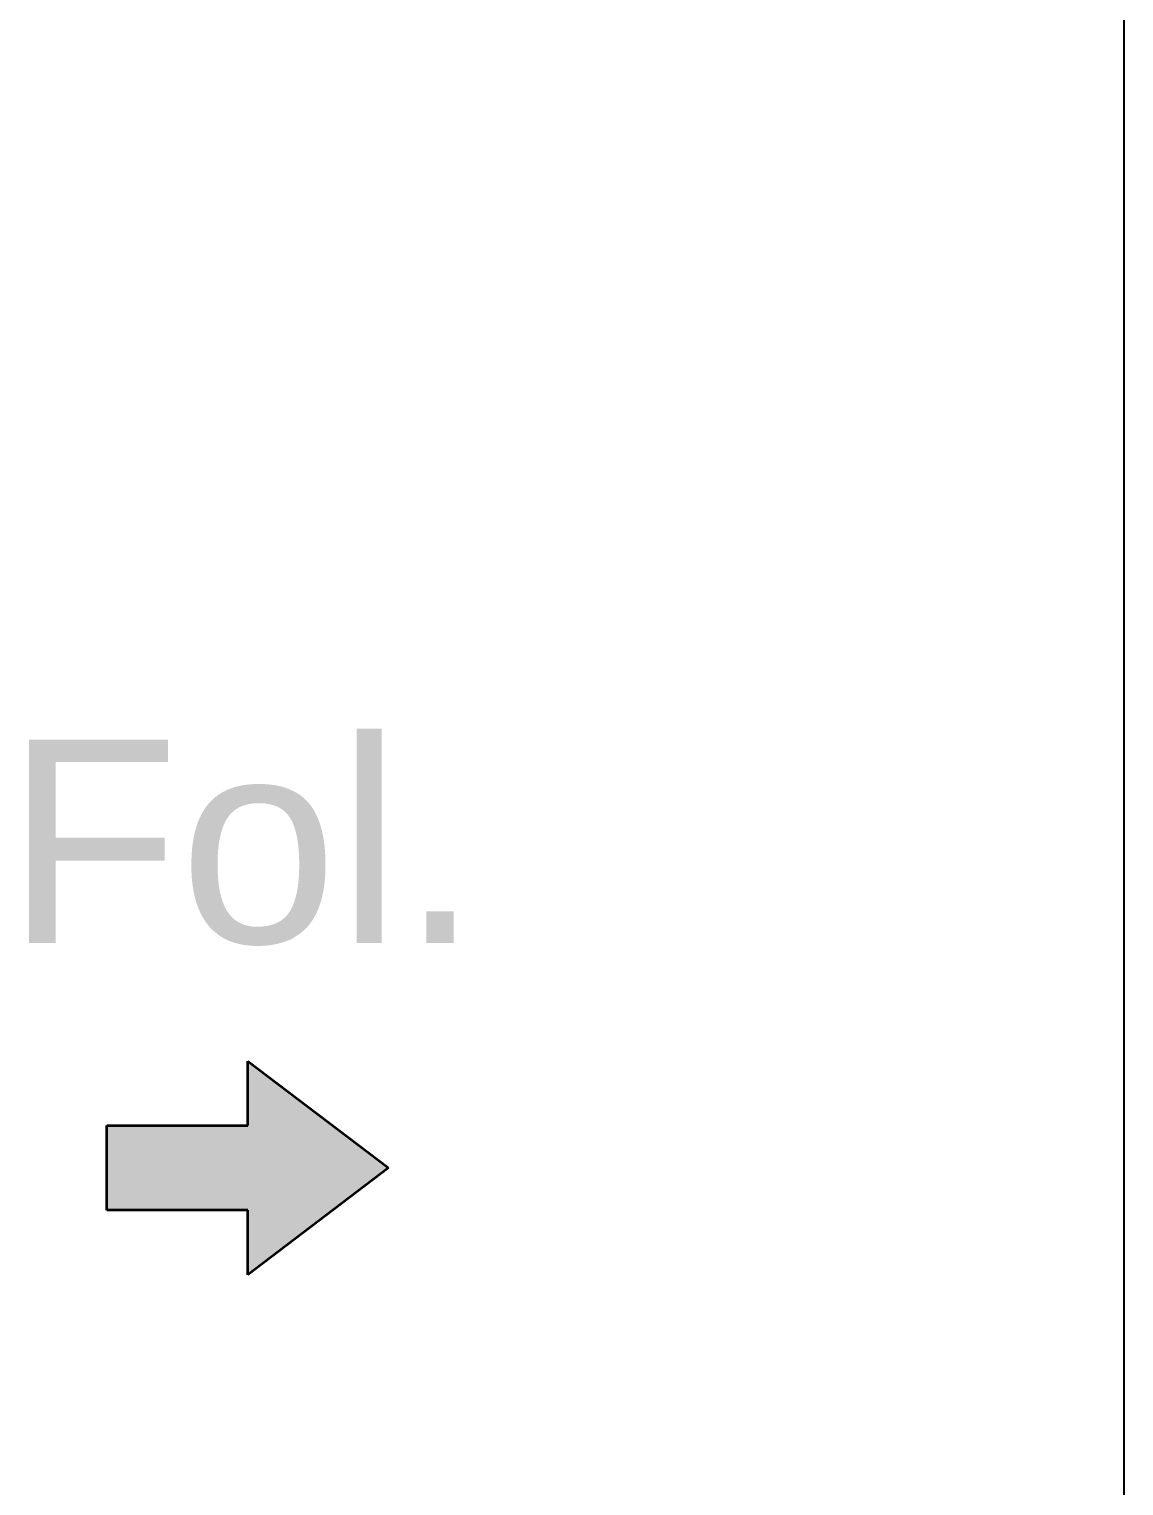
# Model space of a CAD drawing. Extents: x 0 to 756, y -25 to 420.
# Drawn here: x 398.45 to 424.28, y 293.79 to 328.16 of the extents above; entities that cross this region are included whole.
import ezdxf
from ezdxf.lldxf.tags import DXFTag

# ---------------------------------------------------------------- set-up
doc = ezdxf.new("R2010")
doc.units = 0
doc.layers.get('0').update_dxf_attribs({"lineweight": 25})
doc.layers.add('2L_TEXT', color=7, linetype='Continuous', lineweight=25, true_color=0x3300cc)
doc.layers.add('L_Fortluft', color=7, linetype='Continuous', lineweight=35, true_color=0x993300)
doc.layers.add('ALLGEMEIN01', color=7, linetype='Continuous', lineweight=13)
doc.layers.add('M_BLIERUNG', color=7, linetype='Continuous', lineweight=13)
doc.styles.get("Standard").update_dxf_attribs({"font": 'arial.ttf'})
tags = doc.linetypes.add('VERDECKT2_S2', pattern=[0.27, 0.2, -0.07]).pattern_tags.tags
tags[6:7] = [DXFTag(74, 4), DXFTag(75, 0), DXFTag(340, '0'), DXFTag(46, 1.0), DXFTag(50, 0.0), DXFTag(44, 0.0), DXFTag(45, 0.0)]
tags[4:5] = [DXFTag(74, 4), DXFTag(75, 0), DXFTag(340, '0'), DXFTag(46, 1.0), DXFTag(50, 0.0), DXFTag(44, 0.0), DXFTag(45, 0.0)]

# ---------------------------------------------------------------- blocks, each defined once
blk = doc.blocks.new('Referenz-A0T78OQ1OY')
at = {"layer": 'ALLGEMEIN01', "color": 0, "linetype": 'VERDECKT2_S2', "lineweight": -2, "ltscale": 0.25}
blk.add_line((424.279, 414.358), (424.279, 52.452), dxfattribs=at)
at = {"layer": 'M_BLIERUNG', "color": 0, "linetype": 'VERDECKT2_S2', "lineweight": -2, "ltscale": 0.25}
blk.add_line((424.279, 414.358), (424.279, 52.452), dxfattribs=at)
blk = doc.blocks.new('MText-A0T78OZNOY', base_point=(397.897, 306.598))
at = {"color": 0, "linetype": 'ByBlock', "lineweight": -2, "ltscale": 0.2, "insert": (397.897, 311.398), "char_height": 4.8, "attachment_point": 1}
blk.add_mtext('{\\fArial;Fol.}', dxfattribs=at)
blk = doc.blocks.new('Blockreferenz-A0T78OZPOY', base_point=(400.279, 298.774))
at = {"color": 0, "linetype": 'ByBlock', "lineweight": -2, "ltscale": 0.35}
for p, q in [((403.604, 302.293), (403.604, 303.812)), ((403.604, 303.812), (406.929, 301.293)), ((400.279, 300.293), (400.279, 302.293)), ((400.279, 302.293), (403.604, 302.293)), ((406.929, 301.293), (403.604, 298.774)), ((403.604, 300.293), (400.279, 300.293)), ((403.604, 298.774), (403.604, 300.293))]:
    blk.add_line(p, q, dxfattribs=at)
for points in [[(403.604, 302.293), (405.609, 302.293), (403.604, 303.812)], [(400.279, 301.293), (406.929, 301.293), (400.279, 302.293)], [(406.929, 301.293), (400.279, 302.293), (405.609, 302.293)], [(400.279, 300.293), (405.609, 300.293), (400.279, 301.293)], [(405.609, 300.293), (400.279, 301.293), (406.929, 301.293)], [(403.604, 298.774), (405.609, 300.293), (403.604, 300.293)]]:
    blk.add_solid(points, dxfattribs=at)

msp = doc.modelspace()

# ---------------------------------------------------------------- block references
at = {"color": 8, "lineweight": 25, "ltscale": 0.25, "true_color": 0x808080}
msp.add_blockref('Referenz-A0T78OQ1OY', (0, 0), dxfattribs=at)
at = {"layer": '2L_TEXT', "lineweight": 20, "ltscale": 0.2}
msp.add_blockref('MText-A0T78OZNOY', (397.897, 306.598), dxfattribs=at)
at = {"layer": 'L_Fortluft', "ltscale": 0.35}
msp.add_blockref('Blockreferenz-A0T78OZPOY', (400.279, 298.774), dxfattribs=at)

doc.saveas('drawing.dxf')
